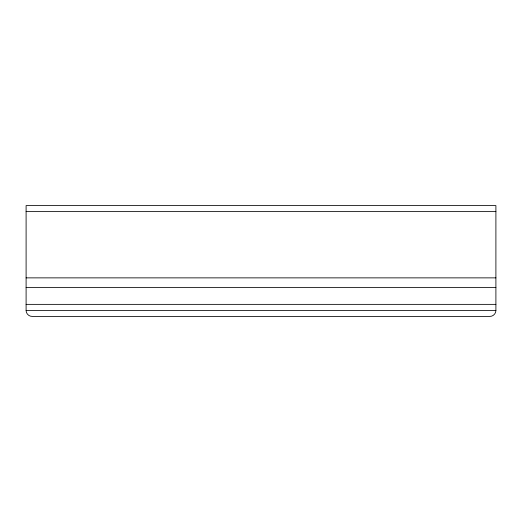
<?xml version="1.0" encoding="UTF-8"?>
<svg xmlns="http://www.w3.org/2000/svg" width="522" height="522" viewBox="0 0 522 522"><rect width="100%" height="100%" fill="white"/><g stroke="black" fill="none" stroke-linecap="round" stroke-linejoin="round"><path stroke-width="0.78" d="M495.9 310.512L26.1 310.388L26.1 205.59L495.9 205.59L495.9 310.473C495.933 313.67 493.049 316.495 489.851 316.41L32.149 316.41C28.945 316.495 26.054 313.657 26.1 310.453M26.1 211.612L495.9 211.612M26.1 277.867L495.9 277.867M26.1 287.505L495.9 287.505M26.1 304.365L495.9 304.365"/></g></svg>
